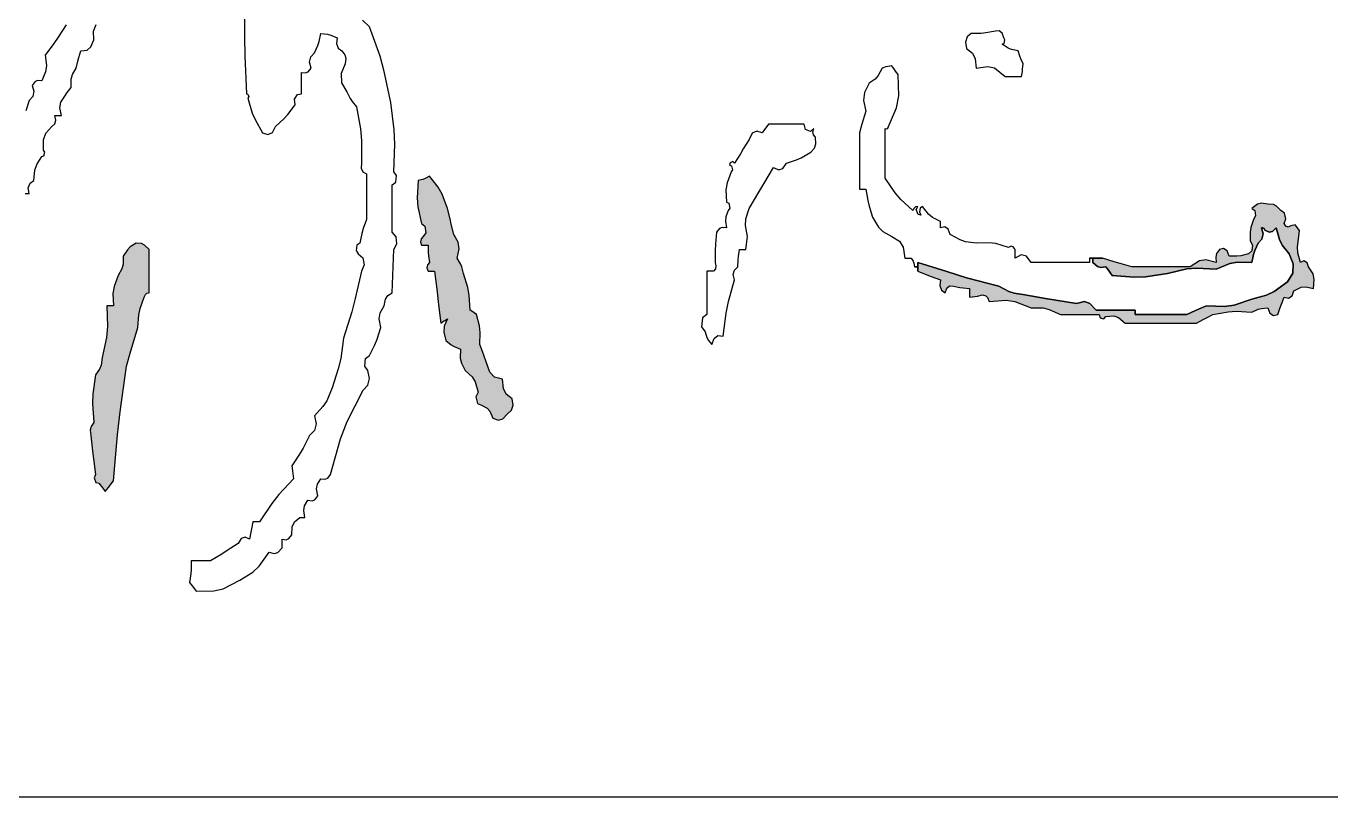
# Model space of a CAD drawing. Header units: millimetres. Extents: x 684779 to 686470, y 2544898 to 2545979.
# Drawn here: x 686441.778 to 686445.154, y 2545242.039 to 2545244.032 of the extents above; entities that cross this region are included whole.
import ezdxf

# ---------------------------------------------------------------- set-up
doc = ezdxf.new("R2010")
doc.units = ezdxf.units.MM
doc.layers.add('14', color=14, linetype='Continuous')
doc.layers.add('_0', color=7, linetype='Continuous')

# ---------------------------------------------------------------- blocks, each defined once
blk = doc.blocks.new('dianziq11')
h = blk.add_hatch(color=4)
h.paths.add_polyline_path([(1184147, -144693), (1184211, -144476), (1184243, -144368), (1184305, -144151), (1184320, -143976), (1184339, -143887), (1184396, -143729), (1184412, -143691), (1184431, -143674), (1184463, -143669), (1184463, -143428), (1184463, -143307), (1184463, -143066), (1184402, -143003), (1184360, -142982), (1184283, -142976), (1184202, -143030), (1184163, -143068), (1184102, -143157), (1184102, -143271), (1184085, -143336), (1184034, -143428), (1183975, -143582), (1183960, -143677), (1183966, -143849), (1183930, -143849), (1183912, -143849), (1183876, -143849), (1183884, -144140), (1183870, -144293), (1183808, -144572), (1183794, -144678), (1183773, -144734), (1183717, -144813), (1183682, -145074), (1183677, -145211), (1183695, -145476), (1183655, -145530), (1183642, -145581), (1183650, -145656), (1183677, -145873), (1183690, -145981), (1183717, -146198), (1183697, -146245), (1183722, -146312), (1183763, -146319), (1183799, -146367), (1183817, -146391), (1183853, -146439), (1183898, -146379), (1183921, -146349), (1183966, -146289), (1184023, -145648), (1184060, -145328)])
h.paths.add_polyline_path([(1188924, -143700), (1188905, -143594), (1188849, -143398), (1188823, -143307), (1188804, -143263), (1188759, -143187), (1188786, -143057), (1188773, -142964), (1188713, -142856), (1188677, -142711), (1188659, -142639), (1188623, -142494), (1188549, -142293), (1188496, -142197), (1188374, -142042), (1188313, -142076), (1188281, -142089), (1188216, -142103), (1188201, -142344), (1188211, -142472), (1188261, -142705), (1188310, -142740), (1188321, -142832), (1188284, -142886), (1188255, -142917), (1188247, -142960), (1188261, -143006), (1188297, -143006), (1188315, -143006), (1188352, -143006), (1188356, -143103), (1188361, -143152), (1188374, -143247), (1188345, -143279), (1188337, -143322), (1188352, -143368), (1188388, -143368), (1188406, -143368), (1188442, -143368), (1188478, -143657), (1188496, -143801), (1188532, -144090), (1188569, -144066), (1188587, -144054), (1188623, -144030), (1188577, -144134), (1188571, -144217), (1188600, -144331), (1188677, -144392), (1188719, -144417), (1188804, -144452), (1188801, -144577), (1188817, -144650), (1188872, -144753), (1188968, -144838), (1189011, -144910), (1189052, -145054), (1189019, -145116), (1189043, -145211), (1189098, -145235), (1189175, -145276), (1189213, -145320), (1189256, -145415), (1189337, -145442), (1189395, -145425), (1189459, -145355), (1189518, -145306), (1189541, -145234), (1189527, -145144), (1189443, -145079), (1189405, -145002), (1189391, -144873), (1189278, -144843), (1189212, -144773), (1189165, -144632), (1189129, -144536), (1189111, -144488), (1189075, -144391), (1189080, -144221), (1189070, -144131), (1189030, -143970), (1188994, -143946), (1188976, -143934), (1188939, -143910)])
h.paths.add_polyline_path([(1200707, -143484), (1200689, -143402), (1200627, -143307), (1200606, -143249), (1200559, -143223), (1200514, -143247), (1200479, -143110), (1200474, -143029), (1200491, -142886), (1200501, -142802), (1200441, -142722), (1200378, -142735), (1200343, -142752), (1200312, -142742), (1200288, -142705), (1200311, -142636), (1200293, -142561), (1200242, -142524), (1200182, -142460), (1200139, -142439), (1200061, -142434), (1199970, -142418), (1199915, -142433), (1199835, -142494), (1199877, -142521), (1199888, -142598), (1199858, -142645), (1199824, -142759), (1199814, -142823), (1199813, -142946), (1199845, -143006), (1199835, -143084), (1199790, -143127), (1199683, -143154), (1199628, -143160), (1199519, -143157), (1199491, -143085), (1199443, -143053), (1199383, -143066), (1199344, -143122), (1199332, -143171), (1199338, -143247), (1199195, -143209), (1199108, -143223), (1198976, -143307), (1198651, -143307), (1198488, -143307), (1198163, -143307), (1198000, -143259), (1197918, -143235), (1197756, -143187), (1197620, -143187), (1197620, -143247), (1197683, -143300), (1197727, -143315), (1197801, -143307), (1197837, -143355), (1197855, -143380), (1197891, -143428), (1198198, -143452), (1198355, -143446), (1198660, -143398), (1198928, -143336), (1199066, -143324), (1199338, -143337), (1199530, -143259), (1199635, -143240), (1199835, -143247), (1199861, -143134), (1199880, -143078), (1199926, -142976), (1199977, -142921), (1199993, -142848), (1199971, -142765), (1199991, -142762), (1200006, -142772), (1200016, -142795), (1200077, -142823), (1200122, -142814), (1200175, -142765), (1200221, -142928), (1200260, -143007), (1200355, -143127), (1200414, -143263), (1200406, -143395), (1200333, -143518), (1200146, -143650), (1200042, -143700), (1199835, -143759), (1199588, -143840), (1199457, -143859), (1199202, -143849), (1199094, -143898), (1199040, -143922), (1198931, -143970), (1198642, -143970), (1198497, -143970), (1198208, -143970), (1198208, -143946), (1198208, -143934), (1198208, -143910), (1197991, -143910), (1197882, -143910), (1197665, -143910), (1197578, -143816), (1197504, -143791), (1197394, -143819), (1197105, -143771), (1196960, -143747), (1196671, -143699), (1196523, -143674), (1196448, -143650), (1196309, -143578), (1196128, -143530), (1196038, -143506), (1195857, -143458), (1195586, -143372), (1195450, -143329), (1195179, -143247), (1195179, -143307), (1195179, -143368), (1195305, -143416), (1195368, -143440), (1195495, -143488), (1195485, -143568), (1195509, -143632), (1195563, -143669), (1195583, -143604), (1195623, -143572), (1195676, -143578), (1195766, -143594), (1195811, -143600), (1195902, -143608), (1195902, -143657), (1195902, -143681), (1195902, -143729), (1195975, -143722), (1196011, -143716), (1196083, -143699), (1196127, -143710), (1196153, -143735), (1196173, -143789), (1196410, -143773), (1196534, -143792), (1196761, -143879), (1196926, -143880), (1197012, -143899), (1197168, -143970), (1197385, -143970), (1197493, -143970), (1197710, -143970), (1197723, -144016), (1197773, -144033), (1197801, -144000), (1197912, -143989), (1197977, -144011), (1198072, -144090), (1198470, -144090), (1198669, -144090), (1199067, -144090), (1199157, -144042), (1199202, -144018), (1199293, -143970), (1199508, -143932), (1199618, -143926), (1199835, -143940), (1199922, -143898), (1199969, -143886), (1200061, -143879), (1200089, -143951), (1200137, -143984), (1200197, -143970), (1200233, -143873), (1200251, -143825), (1200288, -143729), (1200347, -143743), (1200396, -143711), (1200423, -143639), (1200526, -143592), (1200587, -143585), (1200694, -143608)])
for p, q in [((1185797, -139573), (1185794, -140103)), ((1187538, -139965), (1187437, -139870)), ((1183310, -139934), (1183197, -140108)), ((1183687, -140022), (1183725, -139931)), ((1183695, -140145), (1183687, -140022)), ((1187683, -140371), (1187538, -139965)), ((1196129, -140048), (1196061, -140054)), ((1196264, -140025), (1196129, -140048)), ((1196316, -140018), (1196264, -140025)), ((1196356, -140050), (1196316, -140018)), ((1196377, -140115), (1196356, -140050)), ((1183138, -140193), (1183017, -140356)), ((1183197, -140108), (1183138, -140193)), ((1183651, -140243), (1183695, -140145)), ((1185794, -140103), (1185798, -140369)), ((1186769, -140326), (1186815, -140224)), ((1186815, -140224), (1186834, -140168)), ((1186834, -140168), (1186860, -140055)), ((1186860, -140055), (1186952, -140065)), ((1186952, -140065), (1186998, -140077)), ((1186998, -140077), (1187086, -140115)), ((1187086, -140115), (1187075, -140195)), ((1187075, -140195), (1187099, -140259)), ((1195866, -140104), (1195843, -140176)), ((1195843, -140176), (1195857, -140266)), ((1195925, -140055), (1195866, -140104)), ((1196061, -140054), (1195925, -140055)), ((1196354, -140205), (1196382, -140196)), ((1196439, -140261), (1196354, -140205)), ((1196395, -140145), (1196377, -140115)), ((1196382, -140196), (1196395, -140145)), ((1183017, -140356), (1183033, -140501)), ((1183470, -140439), (1183484, -140390)), ((1183484, -140390), (1183514, -140296)), ((1183514, -140296), (1183599, -140286)), ((1183599, -140286), (1183651, -140243)), ((1185798, -140369), (1185820, -140898)), ((1186702, -140454), (1186718, -140381)), ((1186718, -140381), (1186769, -140326)), ((1187099, -140259), (1187153, -140296)), ((1187153, -140296), (1187193, -140351)), ((1187193, -140351), (1187206, -140401)), ((1187206, -140401), (1187199, -140477)), ((1187743, -140585), (1187683, -140371)), ((1195857, -140266), (1195941, -140331)), ((1195941, -140331), (1195979, -140408)), ((1195979, -140408), (1195992, -140537)), ((1196487, -140280), (1196439, -140261)), ((1196580, -140296), (1196487, -140280)), ((1196604, -140370), (1196580, -140296)), ((1196618, -140407), (1196604, -140370)), ((1196648, -140477), (1196618, -140407)), ((1183022, -140588), (1182971, -140717)), ((1183033, -140501), (1183022, -140588)), ((1183395, -140628), (1183446, -140537)), ((1183446, -140537), (1183470, -140439)), ((1186588, -140717), (1186588, -140597)), ((1186588, -140597), (1186645, -140606)), ((1186645, -140606), (1186682, -140589)), ((1186682, -140589), (1186724, -140537)), ((1186724, -140537), (1186702, -140454)), ((1187199, -140477), (1187140, -140613)), ((1187832, -141019), (1187743, -140585)), ((1194681, -140537), (1194627, -140643)), ((1194735, -140521), (1194681, -140537)), ((1194762, -140515), (1194735, -140521)), ((1194817, -140507), (1194762, -140515)), ((1194853, -140555), (1194817, -140507)), ((1194871, -140579), (1194853, -140555)), ((1194907, -140627), (1194871, -140579)), ((1195992, -140537), (1196157, -140514)), ((1196157, -140514), (1196250, -140534)), ((1196250, -140534), (1196399, -140657)), ((1196625, -140657), (1196637, -140586)), ((1196637, -140586), (1196641, -140549)), ((1196641, -140549), (1196648, -140477)), ((1182877, -140725), (1182836, -140778)), ((1182836, -140778), (1182858, -140860)), ((1182915, -140709), (1182877, -140725)), ((1182971, -140717), (1182915, -140709)), ((1183378, -140694), (1183395, -140628)), ((1183378, -140808), (1183378, -140694)), ((1186588, -140778), (1186588, -140717)), ((1186588, -140898), (1186588, -140778)), ((1187140, -140613), (1187148, -140745)), ((1187148, -140745), (1187221, -140868)), ((1194500, -140748), (1194435, -140880)), ((1194586, -140691), (1194500, -140748)), ((1194627, -140643), (1194586, -140691)), ((1194916, -140925), (1194907, -140627)), ((1196399, -140657), (1196490, -140657)), ((1196490, -140657), (1196535, -140657)), ((1196535, -140657), (1196625, -140657)), ((1182842, -140934), (1182791, -140988)), ((1182858, -140860), (1182842, -140934)), ((1183235, -141014), (1183288, -140928)), ((1183288, -140928), (1183324, -140880)), ((1183324, -140880), (1183342, -140856)), ((1183342, -140856), (1183378, -140808)), ((1185820, -140898), (1185840, -140901)), ((1185840, -140901), (1185853, -140935)), ((1185853, -140935), (1185842, -140958)), ((1185842, -140958), (1185903, -141164)), ((1186491, -140972), (1186531, -140906)), ((1186531, -140906), (1186588, -140898)), ((1187221, -140868), (1187268, -140960)), ((1187268, -140960), (1187296, -141004)), ((1194435, -140880), (1194423, -140987)), ((1194885, -141093), (1194916, -140925)), ((1182791, -140988), (1182745, -141133)), ((1183222, -141092), (1183235, -141014)), ((1183243, -141199), (1183222, -141092)), ((1186399, -141183), (1186498, -141049)), ((1186498, -141049), (1186491, -140972)), ((1187296, -141004), (1187357, -141079)), ((1187357, -141079), (1187412, -141386)), ((1187880, -141399), (1187832, -141019)), ((1194455, -141139), (1194419, -141259)), ((1194423, -140987), (1194455, -141139)), ((1194772, -141350), (1194885, -141093)), ((1183107, -141350), (1183148, -141314)), ((1183148, -141314), (1183163, -141262)), ((1183163, -141262), (1183152, -141199)), ((1183152, -141199), (1183188, -141199)), ((1183188, -141199), (1183206, -141199)), ((1183206, -141199), (1183243, -141199)), ((1185903, -141164), (1185946, -141264)), ((1185946, -141264), (1186046, -141440)), ((1186227, -141350), (1186344, -141245)), ((1186344, -141245), (1186399, -141183)), ((1193099, -141320), (1193063, -141368)), ((1193298, -141320), (1193099, -141320)), ((1193397, -141320), (1193298, -141320)), ((1193596, -141320), (1193397, -141320)), ((1193616, -141391), (1193596, -141320)), ((1194401, -141320), (1194365, -141440)), ((1194419, -141259), (1194401, -141320)), ((1182991, -141536), (1183023, -141443)), ((1183023, -141443), (1183107, -141350)), ((1186046, -141440), (1186121, -141465)), ((1186121, -141465), (1186183, -141434)), ((1186183, -141434), (1186227, -141350)), ((1187412, -141386), (1187425, -141547)), ((1187889, -141596), (1187880, -141399)), ((1192872, -141446), (1192828, -141531)), ((1192934, -141415), (1192872, -141446)), ((1193008, -141440), (1192934, -141415)), ((1193045, -141392), (1193008, -141440)), ((1193063, -141368), (1193045, -141392)), ((1193684, -141422), (1193616, -141391)), ((1193732, -141380), (1193684, -141422)), ((1193718, -141426), (1193732, -141380)), ((1193726, -141469), (1193718, -141426)), ((1193754, -141500), (1193726, -141469)), ((1193758, -141592), (1193754, -141500)), ((1194365, -141440), (1194365, -141753)), ((1194726, -141657), (1194726, -141380)), ((1194726, -141380), (1194747, -141384)), ((1194747, -141384), (1194762, -141373)), ((1194762, -141373), (1194772, -141350)), ((1182994, -141681), (1182991, -141536)), ((1183012, -141711), (1182994, -141681)), ((1187425, -141547), (1187425, -141862)), ((1187877, -141982), (1187889, -141596)), ((1192747, -141664), (1192706, -141730)), ((1192828, -141531), (1192747, -141664)), ((1193687, -141711), (1193739, -141651)), ((1193739, -141651), (1193758, -141592)), ((1194726, -141796), (1194726, -141657)), ((1182898, -141879), (1182971, -141771)), ((1182971, -141771), (1182999, -141762)), ((1182999, -141762), (1183012, -141711)), ((1187425, -141862), (1187420, -141932)), ((1192566, -141856), (1192556, -141892)), ((1192600, -141841), (1192566, -141856)), ((1192624, -141862), (1192600, -141841)), ((1192706, -141730), (1192624, -141862)), ((1193298, -141936), (1193348, -141862)), ((1193348, -141862), (1193487, -141818)), ((1193487, -141818), (1193556, -141787)), ((1193556, -141787), (1193687, -141711)), ((1194365, -141753), (1194365, -141910)), ((1194726, -142073), (1194726, -141796)), ((1182858, -142103), (1182871, -141958)), ((1182871, -141958), (1182898, -141879)), ((1187420, -141932), (1187444, -141985)), ((1187444, -141985), (1187493, -142012)), ((1187493, -142012), (1187493, -142265)), ((1187914, -142036), (1187877, -141982)), ((1187903, -142128), (1187914, -142036)), ((1188374, -142042), (1188313, -142076)), ((1188496, -142197), (1188374, -142042)), ((1192579, -141982), (1192520, -142136)), ((1192556, -141892), (1192584, -141901)), ((1192597, -141953), (1192579, -141982)), ((1192584, -141901), (1192597, -141953)), ((1193032, -142152), (1193167, -141922)), ((1193167, -141922), (1193237, -141956)), ((1193237, -141956), (1193298, -141936)), ((1194365, -141910), (1194365, -142223)), ((1182780, -142204), (1182804, -142139)), ((1182791, -142283), (1182780, -142204)), ((1182804, -142139), (1182858, -142103)), ((1187854, -142163), (1187903, -142128)), ((1187854, -142428), (1187854, -142163)), ((1188216, -142103), (1188201, -142344)), ((1188281, -142089), (1188216, -142103)), ((1188313, -142076), (1188281, -142089)), ((1188549, -142293), (1188496, -142197)), ((1192520, -142136), (1192505, -142232)), ((1192505, -142232), (1192511, -142404)), ((1192964, -142267), (1193032, -142152)), ((1194365, -142223), (1194401, -142223)), ((1194401, -142223), (1194419, -142223)), ((1194419, -142223), (1194455, -142223)), ((1194455, -142223), (1194484, -142382)), ((1194863, -142276), (1194726, -142073)), ((1182736, -142283), (1182754, -142283)), ((1182754, -142283), (1182791, -142283)), ((1187493, -142265), (1187493, -142392)), ((1187493, -142392), (1187493, -142645)), ((1188201, -142344), (1188211, -142472)), ((1188623, -142494), (1188549, -142293)), ((1192511, -142404), (1192546, -142421)), ((1192828, -142494), (1192964, -142267)), ((1194484, -142382), (1194502, -142461)), ((1194942, -142369), (1194863, -142276)), ((1195111, -142524), (1194942, -142369)), ((1187854, -142560), (1187854, -142428)), ((1187854, -142825), (1187854, -142560)), ((1188211, -142472), (1188261, -142705)), ((1188659, -142639), (1188623, -142494)), ((1192534, -142524), (1192502, -142612)), ((1192558, -142487), (1192534, -142524)), ((1192546, -142421), (1192558, -142487)), ((1192783, -142640), (1192828, -142494)), ((1194502, -142461), (1194546, -142615)), ((1195127, -142487), (1195111, -142524)), ((1195146, -142470), (1195127, -142487)), ((1195179, -142464), (1195146, -142470)), ((1195158, -142510), (1195179, -142464)), ((1195184, -142579), (1195158, -142510)), ((1195224, -142585), (1195184, -142579)), ((1195214, -142489), (1195204, -142542)), ((1195204, -142542), (1195224, -142585)), ((1195246, -142464), (1195214, -142489)), ((1195330, -142574), (1195246, -142464)), ((1195385, -142620), (1195330, -142574)), ((1199915, -142433), (1199835, -142494)), ((1199835, -142494), (1199877, -142521)), ((1199888, -142598), (1199858, -142645)), ((1199877, -142521), (1199888, -142598)), ((1199970, -142418), (1199915, -142433)), ((1200061, -142434), (1199970, -142418)), ((1200139, -142439), (1200061, -142434)), ((1200182, -142460), (1200139, -142439)), ((1200242, -142524), (1200182, -142460)), ((1200293, -142561), (1200242, -142524)), ((1200311, -142636), (1200293, -142561)), ((1187449, -142773), (1187431, -142840)), ((1187493, -142645), (1187449, -142773)), ((1188261, -142705), (1188310, -142740)), ((1188310, -142740), (1188321, -142832)), ((1188677, -142711), (1188659, -142639)), ((1188713, -142856), (1188677, -142711)), ((1192417, -142773), (1192375, -142825)), ((1192454, -142757), (1192417, -142773)), ((1192511, -142765), (1192454, -142757)), ((1192502, -142612), (1192497, -142670)), ((1192497, -142670), (1192511, -142765)), ((1192778, -142733), (1192783, -142640)), ((1192805, -142886), (1192778, -142733)), ((1194546, -142615), (1194632, -142754)), ((1194632, -142754), (1194692, -142815)), ((1195495, -142675), (1195385, -142620)), ((1195495, -142711), (1195495, -142675)), ((1195495, -142729), (1195495, -142711)), ((1195495, -142765), (1195495, -142729)), ((1195555, -142751), (1195495, -142765)), ((1195603, -142784), (1195555, -142751)), ((1199824, -142759), (1199814, -142823)), ((1199858, -142645), (1199824, -142759)), ((1199971, -142765), (1199991, -142762)), ((1199991, -142762), (1199971, -142765)), ((1199993, -142848), (1199971, -142765)), ((1199971, -142765), (1199993, -142848)), ((1199991, -142762), (1200006, -142772)), ((1200006, -142772), (1199991, -142762)), ((1200006, -142772), (1200016, -142795)), ((1200016, -142795), (1200006, -142772)), ((1200122, -142814), (1200175, -142765)), ((1200175, -142765), (1200122, -142814)), ((1200175, -142765), (1200221, -142928)), ((1200221, -142928), (1200175, -142765)), ((1200288, -142705), (1200311, -142636)), ((1200312, -142742), (1200288, -142705)), ((1200343, -142752), (1200312, -142742)), ((1200378, -142735), (1200343, -142752)), ((1200441, -142722), (1200378, -142735)), ((1200501, -142802), (1200441, -142722)), ((1187431, -142840), (1187402, -142976)), ((1187910, -142889), (1187854, -142825)), ((1187919, -142987), (1187910, -142889)), ((1188255, -142917), (1188247, -142960)), ((1188247, -142960), (1188261, -143006)), ((1188284, -142886), (1188255, -142917)), ((1188321, -142832), (1188284, -142886)), ((1188773, -142964), (1188713, -142856)), ((1192375, -142825), (1192360, -142993)), ((1192794, -142995), (1192798, -142958)), ((1192798, -142958), (1192805, -142886)), ((1194692, -142815), (1194817, -142886)), ((1194817, -142886), (1194923, -142948)), ((1194923, -142948), (1194975, -143035)), ((1195631, -142856), (1195603, -142784)), ((1195768, -142932), (1195631, -142856)), ((1195844, -142957), (1195768, -142932)), ((1195992, -142976), (1195844, -142957)), ((1199814, -142823), (1199813, -142946)), ((1199813, -142946), (1199845, -143006)), ((1199926, -142976), (1199977, -142921)), ((1199977, -142921), (1199926, -142976)), ((1199977, -142921), (1199993, -142848)), ((1199993, -142848), (1199977, -142921)), ((1200016, -142795), (1200077, -142823)), ((1200077, -142823), (1200016, -142795)), ((1200077, -142823), (1200122, -142814)), ((1200122, -142814), (1200077, -142823)), ((1200221, -142928), (1200260, -143007)), ((1200260, -143007), (1200221, -142928)), ((1200474, -143029), (1200491, -142886)), ((1200491, -142886), (1200501, -142802)), ((1184163, -143068), (1184102, -143157)), ((1184202, -143030), (1184163, -143068)), ((1184283, -142976), (1184202, -143030)), ((1184360, -142982), (1184283, -142976)), ((1184402, -143003), (1184360, -142982)), ((1184463, -143066), (1184402, -143003)), ((1184463, -143307), (1184463, -143066)), ((1187361, -143003), (1187349, -143080)), ((1187349, -143080), (1187380, -143127)), ((1187402, -142976), (1187361, -143003)), ((1187380, -143127), (1187442, -143180)), ((1187867, -143307), (1187877, -143066)), ((1187877, -143066), (1187919, -142987)), ((1188261, -143006), (1188297, -143006)), ((1188297, -143006), (1188315, -143006)), ((1188315, -143006), (1188352, -143006)), ((1188352, -143006), (1188356, -143103)), ((1188356, -143103), (1188361, -143152)), ((1188759, -143187), (1188786, -143057)), ((1188786, -143057), (1188773, -142964)), ((1192356, -143078), (1192353, -143247)), ((1192360, -142993), (1192356, -143078)), ((1192679, -143162), (1192692, -143066)), ((1192692, -143066), (1192728, -143066)), ((1192728, -143066), (1192746, -143066)), ((1192746, -143066), (1192782, -143066)), ((1192782, -143066), (1192794, -142995)), ((1194975, -143035), (1194998, -143187)), ((1196174, -142971), (1195992, -142976)), ((1196267, -142983), (1196174, -142971)), ((1196445, -143036), (1196267, -142983)), ((1196480, -143019), (1196445, -143036)), ((1196510, -143029), (1196480, -143019)), ((1196535, -143066), (1196510, -143029)), ((1196535, -143115), (1196535, -143066)), ((1196535, -143139), (1196535, -143115)), ((1196535, -143187), (1196535, -143139)), ((1196620, -143140), (1196535, -143187)), ((1196696, -143160), (1196620, -143140)), ((1199344, -143122), (1199332, -143171)), ((1199383, -143066), (1199344, -143122)), ((1199443, -143053), (1199383, -143066)), ((1199491, -143085), (1199443, -143053)), ((1199519, -143157), (1199491, -143085)), ((1199790, -143127), (1199683, -143154)), ((1199835, -143084), (1199790, -143127)), ((1199845, -143006), (1199835, -143084)), ((1199835, -143247), (1199861, -143134)), ((1199861, -143134), (1199835, -143247)), ((1199861, -143134), (1199880, -143078)), ((1199880, -143078), (1199861, -143134)), ((1199880, -143078), (1199926, -142976)), ((1199926, -142976), (1199880, -143078)), ((1200260, -143007), (1200355, -143127)), ((1200355, -143127), (1200260, -143007)), ((1200355, -143127), (1200414, -143263)), ((1200414, -143263), (1200355, -143127)), ((1200479, -143110), (1200474, -143029)), ((1200514, -143247), (1200479, -143110)), ((1184102, -143271), (1184085, -143336)), ((1184102, -143157), (1184102, -143271)), ((1184463, -143428), (1184463, -143307)), ((1187461, -143281), (1187425, -143368)), ((1187442, -143180), (1187461, -143281)), ((1187862, -143428), (1187867, -143307)), ((1188345, -143279), (1188337, -143322)), ((1188337, -143322), (1188352, -143368)), ((1188374, -143247), (1188345, -143279)), ((1188361, -143152), (1188374, -143247)), ((1188804, -143263), (1188759, -143187)), ((1188823, -143307), (1188804, -143263)), ((1188849, -143398), (1188823, -143307)), ((1192353, -143247), (1192366, -143294)), ((1192366, -143294), (1192358, -143334)), ((1192624, -143353), (1192669, -143307)), ((1192669, -143307), (1192674, -143210)), ((1192674, -143210), (1192679, -143162)), ((1194998, -143187), (1195034, -143187)), ((1195034, -143187), (1195052, -143187)), ((1195052, -143187), (1195088, -143187)), ((1195088, -143187), (1195113, -143229)), ((1195113, -143229), (1195123, -143255)), ((1195123, -143255), (1195133, -143307)), ((1195133, -143307), (1195179, -143307)), ((1195179, -143307), (1195133, -143307)), ((1195133, -143307), (1195179, -143307)), ((1195450, -143329), (1195179, -143247)), ((1195179, -143247), (1195179, -143368)), ((1195179, -143368), (1195179, -143247)), ((1195179, -143247), (1195179, -143368)), ((1195179, -143307), (1195179, -143247)), ((1195179, -143247), (1195179, -143307)), ((1195179, -143307), (1195179, -143247)), ((1195179, -143247), (1195450, -143329)), ((1196761, -143247), (1196696, -143160)), ((1197087, -143247), (1196761, -143247)), ((1197249, -143247), (1197087, -143247)), ((1197575, -143247), (1197249, -143247)), ((1197620, -143187), (1197575, -143187)), ((1197575, -143187), (1197620, -143187)), ((1197620, -143187), (1197575, -143187)), ((1197575, -143187), (1197575, -143211)), ((1197575, -143211), (1197575, -143223)), ((1197575, -143223), (1197575, -143247)), ((1197756, -143187), (1197620, -143187)), ((1197620, -143187), (1197756, -143187)), ((1197756, -143187), (1197620, -143187)), ((1197620, -143187), (1197620, -143247)), ((1197620, -143247), (1197620, -143187)), ((1197620, -143187), (1197620, -143247)), ((1197620, -143247), (1197620, -143187)), ((1197620, -143187), (1197620, -143247)), ((1197620, -143247), (1197620, -143187)), ((1197620, -143247), (1197683, -143300)), ((1197683, -143300), (1197620, -143247)), ((1197683, -143300), (1197727, -143315)), ((1197727, -143315), (1197683, -143300)), ((1197727, -143315), (1197801, -143307)), ((1197801, -143307), (1197727, -143315)), ((1197918, -143235), (1197756, -143187)), ((1197801, -143307), (1197837, -143355)), ((1197837, -143355), (1197801, -143307)), ((1198000, -143259), (1197918, -143235)), ((1198163, -143307), (1198000, -143259)), ((1198488, -143307), (1198163, -143307)), ((1198651, -143307), (1198488, -143307)), ((1198976, -143307), (1198651, -143307)), ((1198928, -143336), (1199066, -143324)), ((1199066, -143324), (1198928, -143336)), ((1199108, -143223), (1198976, -143307)), ((1199066, -143324), (1199338, -143337)), ((1199338, -143337), (1199066, -143324)), ((1199195, -143209), (1199108, -143223)), ((1199338, -143247), (1199195, -143209)), ((1199332, -143171), (1199338, -143247)), ((1199338, -143337), (1199530, -143259)), ((1199530, -143259), (1199338, -143337)), ((1199628, -143160), (1199519, -143157)), ((1199530, -143259), (1199635, -143240)), ((1199635, -143240), (1199530, -143259)), ((1199683, -143154), (1199628, -143160)), ((1199635, -143240), (1199835, -143247)), ((1199835, -143247), (1199635, -143240)), ((1200414, -143263), (1200406, -143395)), ((1200406, -143395), (1200414, -143263)), ((1200559, -143223), (1200514, -143247)), ((1200606, -143249), (1200559, -143223)), ((1200627, -143307), (1200606, -143249)), ((1200689, -143402), (1200627, -143307)), ((1184034, -143428), (1183975, -143582)), ((1184085, -143336), (1184034, -143428)), ((1184463, -143669), (1184463, -143428)), ((1187425, -143368), (1187338, -143747)), ((1187854, -143669), (1187862, -143428)), ((1188352, -143368), (1188388, -143368)), ((1188388, -143368), (1188406, -143368)), ((1188406, -143368), (1188442, -143368)), ((1188442, -143368), (1188478, -143657)), ((1188905, -143594), (1188849, -143398)), ((1192276, -143368), (1192240, -143368)), ((1192240, -143368), (1192240, -143608)), ((1192294, -143368), (1192276, -143368)), ((1192330, -143368), (1192294, -143368)), ((1192358, -143334), (1192330, -143368)), ((1192540, -143792), (1192624, -143488)), ((1192608, -143415), (1192624, -143353)), ((1192624, -143488), (1192608, -143415)), ((1195179, -143368), (1195305, -143416)), ((1195305, -143416), (1195368, -143440)), ((1195368, -143440), (1195495, -143488)), ((1195586, -143372), (1195450, -143329)), ((1195450, -143329), (1195586, -143372)), ((1195495, -143488), (1195485, -143568)), ((1195857, -143458), (1195586, -143372)), ((1195586, -143372), (1195857, -143458)), ((1196038, -143506), (1195857, -143458)), ((1195857, -143458), (1196038, -143506)), ((1196128, -143530), (1196038, -143506)), ((1196038, -143506), (1196128, -143530)), ((1197837, -143355), (1197855, -143380)), ((1197855, -143380), (1197837, -143355)), ((1197855, -143380), (1197891, -143428)), ((1197891, -143428), (1197855, -143380)), ((1197891, -143428), (1198198, -143452)), ((1198198, -143452), (1197891, -143428)), ((1198198, -143452), (1198355, -143446)), ((1198355, -143446), (1198198, -143452)), ((1198355, -143446), (1198660, -143398)), ((1198660, -143398), (1198355, -143446)), ((1198660, -143398), (1198928, -143336)), ((1198928, -143336), (1198660, -143398)), ((1200406, -143395), (1200333, -143518)), ((1200333, -143518), (1200406, -143395)), ((1200707, -143484), (1200689, -143402)), ((1200694, -143608), (1200707, -143484)), ((1183975, -143582), (1183960, -143677)), ((1183960, -143677), (1183966, -143849)), ((1184412, -143691), (1184431, -143674)), ((1184431, -143674), (1184463, -143669)), ((1187790, -143707), (1187854, -143669)), ((1188478, -143657), (1188496, -143801)), ((1188924, -143700), (1188905, -143594)), ((1192240, -143608), (1192240, -143729)), ((1195485, -143568), (1195509, -143632)), ((1195509, -143632), (1195563, -143669)), ((1195563, -143669), (1195583, -143604)), ((1195583, -143604), (1195623, -143572)), ((1195623, -143572), (1195676, -143578)), ((1195676, -143578), (1195766, -143594)), ((1195766, -143594), (1195811, -143600)), ((1195811, -143600), (1195902, -143608)), ((1195902, -143608), (1195902, -143657)), ((1195902, -143657), (1195902, -143681)), ((1195902, -143681), (1195902, -143729)), ((1196309, -143578), (1196128, -143530)), ((1196128, -143530), (1196309, -143578)), ((1196448, -143650), (1196309, -143578)), ((1196309, -143578), (1196448, -143650)), ((1196523, -143674), (1196448, -143650)), ((1196448, -143650), (1196523, -143674)), ((1196671, -143699), (1196523, -143674)), ((1196523, -143674), (1196671, -143699)), ((1200146, -143650), (1200042, -143700)), ((1200042, -143700), (1200146, -143650)), ((1200333, -143518), (1200146, -143650)), ((1200146, -143650), (1200333, -143518)), ((1200396, -143711), (1200423, -143639)), ((1200423, -143639), (1200526, -143592)), ((1200526, -143592), (1200587, -143585)), ((1200587, -143585), (1200694, -143608)), ((1183912, -143849), (1183876, -143849)), ((1183876, -143849), (1183884, -144140)), ((1183930, -143849), (1183912, -143849)), ((1183966, -143849), (1183930, -143849)), ((1184339, -143887), (1184396, -143729)), ((1184396, -143729), (1184412, -143691)), ((1187338, -143747), (1187288, -143934)), ((1187686, -143948), (1187741, -143849)), ((1187741, -143849), (1187758, -143758)), ((1187758, -143758), (1187790, -143707)), ((1188496, -143801), (1188532, -144090)), ((1188939, -143910), (1188924, -143700)), ((1192240, -143729), (1192240, -143970)), ((1192508, -143951), (1192540, -143792)), ((1195902, -143729), (1195975, -143722)), ((1195975, -143722), (1196011, -143716)), ((1196011, -143716), (1196083, -143699)), ((1196083, -143699), (1196127, -143710)), ((1196127, -143710), (1196153, -143735)), ((1196153, -143735), (1196173, -143789)), ((1196173, -143789), (1196410, -143773)), ((1196410, -143773), (1196534, -143792)), ((1196534, -143792), (1196761, -143879)), ((1196960, -143747), (1196671, -143699)), ((1196671, -143699), (1196960, -143747)), ((1197105, -143771), (1196960, -143747)), ((1196960, -143747), (1197105, -143771)), ((1197394, -143819), (1197105, -143771)), ((1197105, -143771), (1197394, -143819)), ((1197504, -143791), (1197394, -143819)), ((1197394, -143819), (1197504, -143791)), ((1197578, -143816), (1197504, -143791)), ((1197504, -143791), (1197578, -143816)), ((1197665, -143910), (1197578, -143816)), ((1197578, -143816), (1197665, -143910)), ((1199202, -143849), (1199094, -143898)), ((1199094, -143898), (1199202, -143849)), ((1199457, -143859), (1199202, -143849)), ((1199202, -143849), (1199457, -143859)), ((1199588, -143840), (1199457, -143859)), ((1199457, -143859), (1199588, -143840)), ((1199835, -143759), (1199588, -143840)), ((1199588, -143840), (1199835, -143759)), ((1200042, -143700), (1199835, -143759)), ((1199835, -143759), (1200042, -143700)), ((1200233, -143873), (1200251, -143825)), ((1200251, -143825), (1200288, -143729)), ((1200288, -143729), (1200347, -143743)), ((1200347, -143743), (1200396, -143711)), ((1184305, -144151), (1184320, -143976)), ((1184320, -143976), (1184339, -143887)), ((1187288, -143934), (1187176, -144301)), ((1187673, -144031), (1187686, -143948)), ((1187696, -144151), (1187673, -144031)), ((1188569, -144066), (1188587, -144054)), ((1188623, -144030), (1188577, -144134)), ((1188587, -144054), (1188623, -144030)), ((1188976, -143934), (1188939, -143910)), ((1188994, -143946), (1188976, -143934)), ((1189030, -143970), (1188994, -143946)), ((1189070, -144131), (1189030, -143970)), ((1192177, -144018), (1192165, -144143)), ((1192240, -143970), (1192177, -144018)), ((1192466, -144271), (1192508, -143951)), ((1196761, -143879), (1196926, -143880)), ((1196926, -143880), (1197012, -143899)), ((1197012, -143899), (1197168, -143970)), ((1197168, -143970), (1197385, -143970)), ((1197385, -143970), (1197493, -143970)), ((1197493, -143970), (1197710, -143970)), ((1197882, -143910), (1197665, -143910)), ((1197665, -143910), (1197882, -143910)), ((1197710, -143970), (1197723, -144016)), ((1197723, -144016), (1197773, -144033)), ((1197773, -144033), (1197801, -144000)), ((1197801, -144000), (1197912, -143989)), ((1197991, -143910), (1197882, -143910)), ((1197882, -143910), (1197991, -143910)), ((1197912, -143989), (1197977, -144011)), ((1197977, -144011), (1198072, -144090)), ((1198208, -143910), (1197991, -143910)), ((1197991, -143910), (1198208, -143910)), ((1198208, -143934), (1198208, -143910)), ((1198208, -143910), (1198208, -143934)), ((1198208, -143946), (1198208, -143934)), ((1198208, -143934), (1198208, -143946)), ((1198208, -143970), (1198208, -143946)), ((1198208, -143946), (1198208, -143970)), ((1198497, -143970), (1198208, -143970)), ((1198208, -143970), (1198497, -143970)), ((1198642, -143970), (1198497, -143970)), ((1198497, -143970), (1198642, -143970)), ((1198931, -143970), (1198642, -143970)), ((1198642, -143970), (1198931, -143970)), ((1199040, -143922), (1198931, -143970)), ((1198931, -143970), (1199040, -143922)), ((1199094, -143898), (1199040, -143922)), ((1199040, -143922), (1199094, -143898)), ((1199067, -144090), (1199157, -144042)), ((1199157, -144042), (1199202, -144018)), ((1199202, -144018), (1199293, -143970)), ((1199293, -143970), (1199508, -143932)), ((1199508, -143932), (1199618, -143926)), ((1199618, -143926), (1199835, -143940)), ((1199835, -143940), (1199922, -143898)), ((1199922, -143898), (1199969, -143886)), ((1199969, -143886), (1200061, -143879)), ((1200061, -143879), (1200089, -143951)), ((1200089, -143951), (1200137, -143984)), ((1200137, -143984), (1200197, -143970)), ((1200197, -143970), (1200233, -143873)), ((1183884, -144140), (1183870, -144293)), ((1184243, -144368), (1184305, -144151)), ((1187643, -144314), (1187696, -144151)), ((1188532, -144090), (1188569, -144066)), ((1188577, -144134), (1188571, -144217)), ((1188571, -144217), (1188600, -144331)), ((1189080, -144221), (1189070, -144131)), ((1189075, -144391), (1189080, -144221)), ((1192165, -144143), (1192217, -144211)), ((1192217, -144211), (1192240, -144292)), ((1198072, -144090), (1198470, -144090)), ((1198470, -144090), (1198669, -144090)), ((1198669, -144090), (1199067, -144090)), ((1183870, -144293), (1183808, -144572)), ((1184211, -144476), (1184243, -144368)), ((1187176, -144301), (1187135, -144585)), ((1187538, -144542), (1187611, -144394)), ((1187611, -144394), (1187643, -144314)), ((1188600, -144331), (1188677, -144392)), ((1188677, -144392), (1188719, -144417)), ((1188719, -144417), (1188804, -144452)), ((1189111, -144488), (1189075, -144391)), ((1192240, -144292), (1192260, -144332)), ((1192260, -144332), (1192308, -144391)), ((1192308, -144391), (1192340, -144305)), ((1192340, -144305), (1192393, -144265)), ((1192393, -144265), (1192466, -144271)), ((1183808, -144572), (1183794, -144678)), ((1184147, -144693), (1184211, -144476)), ((1187135, -144585), (1187102, -144727)), ((1187470, -144693), (1187482, -144583)), ((1187482, -144583), (1187538, -144542)), ((1188804, -144452), (1188801, -144577)), ((1188801, -144577), (1188817, -144650)), ((1189129, -144536), (1189111, -144488)), ((1189165, -144632), (1189129, -144536)), ((1183773, -144734), (1183717, -144813)), ((1183794, -144678), (1183773, -144734)), ((1184060, -145328), (1184147, -144693)), ((1187102, -144727), (1187018, -144994)), ((1187515, -144753), (1187470, -144693)), ((1187538, -144863), (1187515, -144753)), ((1188817, -144650), (1188872, -144753)), ((1188872, -144753), (1188968, -144838)), ((1189212, -144773), (1189165, -144632)), ((1189278, -144843), (1189212, -144773)), ((1183717, -144813), (1183682, -145074)), ((1187447, -145024), (1187515, -144954)), ((1187515, -144954), (1187538, -144863)), ((1188968, -144838), (1189011, -144910)), ((1189011, -144910), (1189052, -145054)), ((1189391, -144873), (1189278, -144843)), ((1189405, -145002), (1189391, -144873)), ((1183682, -145074), (1183677, -145211)), ((1187018, -144994), (1186941, -145172)), ((1187225, -145461), (1187447, -145024)), ((1189052, -145054), (1189019, -145116)), ((1189019, -145116), (1189043, -145211)), ((1189443, -145079), (1189405, -145002)), ((1189527, -145144), (1189443, -145079)), ((1189541, -145234), (1189527, -145144)), ((1183677, -145211), (1183695, -145476)), ((1184023, -145648), (1184060, -145328)), ((1186888, -145255), (1186769, -145385)), ((1186941, -145172), (1186888, -145255)), ((1189043, -145211), (1189098, -145235)), ((1189098, -145235), (1189175, -145276)), ((1189175, -145276), (1189213, -145320)), ((1189213, -145320), (1189256, -145415)), ((1189459, -145355), (1189518, -145306)), ((1189518, -145306), (1189541, -145234)), ((1183695, -145476), (1183655, -145530)), ((1186769, -145385), (1186793, -145495)), ((1186793, -145495), (1186770, -145587)), ((1187132, -145703), (1187225, -145461)), ((1189256, -145415), (1189337, -145442)), ((1189337, -145442), (1189395, -145425)), ((1189395, -145425), (1189459, -145355)), ((1183655, -145530), (1183642, -145581)), ((1183642, -145581), (1183650, -145656)), ((1183650, -145656), (1183677, -145873)), ((1183966, -146289), (1184023, -145648)), ((1186701, -145656), (1186610, -145832)), ((1186770, -145587), (1186701, -145656)), ((1183677, -145873), (1183690, -145981)), ((1186610, -145832), (1186560, -145917)), ((1186995, -146198), (1187132, -145703)), ((1183690, -145981), (1183717, -146198)), ((1186560, -145917), (1186453, -146078)), ((1183717, -146198), (1183697, -146245)), ((1186453, -146078), (1186464, -146149)), ((1186464, -146149), (1186469, -146186)), ((1186469, -146186), (1186475, -146259)), ((1186954, -146251), (1186995, -146198)), ((1183697, -146245), (1183722, -146312)), ((1183722, -146312), (1183763, -146319)), ((1183763, -146319), (1183799, -146367)), ((1183799, -146367), (1183817, -146391)), ((1183817, -146391), (1183853, -146439)), ((1183853, -146439), (1183898, -146379)), ((1183898, -146379), (1183921, -146349)), ((1183921, -146349), (1183966, -146289)), ((1186475, -146259), (1186272, -146480)), ((1186800, -146402), (1186813, -146336)), ((1186814, -146499), (1186800, -146402)), ((1186813, -146336), (1186860, -146259)), ((1186860, -146259), (1186916, -146267)), ((1186916, -146267), (1186954, -146251)), ((1186272, -146480), (1186176, -146602)), ((1186632, -146637), (1186679, -146560)), ((1186679, -146560), (1186736, -146568)), ((1186736, -146568), (1186773, -146552)), ((1186773, -146552), (1186814, -146499)), ((1186176, -146602), (1186001, -146861)), ((1186619, -146703), (1186632, -146637)), ((1186634, -146801), (1186619, -146703)), ((1185892, -146957), (1185883, -147005)), ((1185910, -146861), (1185892, -146957)), ((1185946, -146861), (1185910, -146861)), ((1185964, -146861), (1185946, -146861)), ((1186001, -146861), (1185964, -146861)), ((1186453, -147042), (1186460, -146928)), ((1186460, -146928), (1186493, -146859)), ((1186493, -146859), (1186566, -146801)), ((1186566, -146801), (1186593, -146801)), ((1186593, -146801), (1186606, -146801)), ((1186606, -146801), (1186634, -146801)), ((1185748, -147094), (1185707, -147162)), ((1185803, -147073), (1185748, -147094)), ((1185865, -147102), (1185803, -147073)), ((1185883, -147005), (1185865, -147102)), ((1186317, -147150), (1186317, -147102)), ((1186317, -147102), (1186374, -147110)), ((1186374, -147110), (1186411, -147094)), ((1186411, -147094), (1186453, -147042)), ((1185477, -147308), (1185322, -147403)), ((1185553, -147260), (1185477, -147308)), ((1185707, -147162), (1185553, -147260)), ((1185999, -147478), (1186136, -147282)), ((1186136, -147282), (1186209, -147302)), ((1186209, -147302), (1186259, -147285)), ((1186259, -147285), (1186317, -147222)), ((1186317, -147174), (1186317, -147150)), ((1186317, -147222), (1186317, -147174)), ((1185051, -147403), (1185050, -147524)), ((1185160, -147403), (1185051, -147403)), ((1185214, -147403), (1185160, -147403)), ((1185322, -147403), (1185214, -147403)), ((1185912, -147562), (1185999, -147478)), ((1185046, -147585), (1185029, -147704)), ((1185050, -147524), (1185046, -147585)), ((1185497, -147791), (1185729, -147674)), ((1185729, -147674), (1185912, -147562)), ((1185029, -147704), (1185065, -147752)), ((1185065, -147752), (1185083, -147776)), ((1185083, -147776), (1185119, -147824)), ((1185119, -147824), (1185367, -147823)), ((1185367, -147823), (1185497, -147791))]:
    blk.add_line(p, q)
blk = doc.blocks.new('43TGREGEHE')
at = {"layer": '14', "color": 14}
blk.add_line((685733.1026, 2545602.6868), (685811.7581, 2545602.6868), dxfattribs=at)
at = {"layer": '_0', "xscale": 0.0003146222064911, "yscale": 0.0003146222064911, "zscale": 0.0003146222064911}
blk.add_blockref('dianziq11', (685411.2279, 2545650.0978), dxfattribs=at)

msp = doc.modelspace()

# ---------------------------------------------------------------- block references
at = {"xscale": 0.59, "yscale": 0.59, "zscale": 0.59}
msp.add_blockref('43TGREGEHE', (281829.603, 1043336.4536), dxfattribs=at)

doc.saveas('drawing.dxf')
